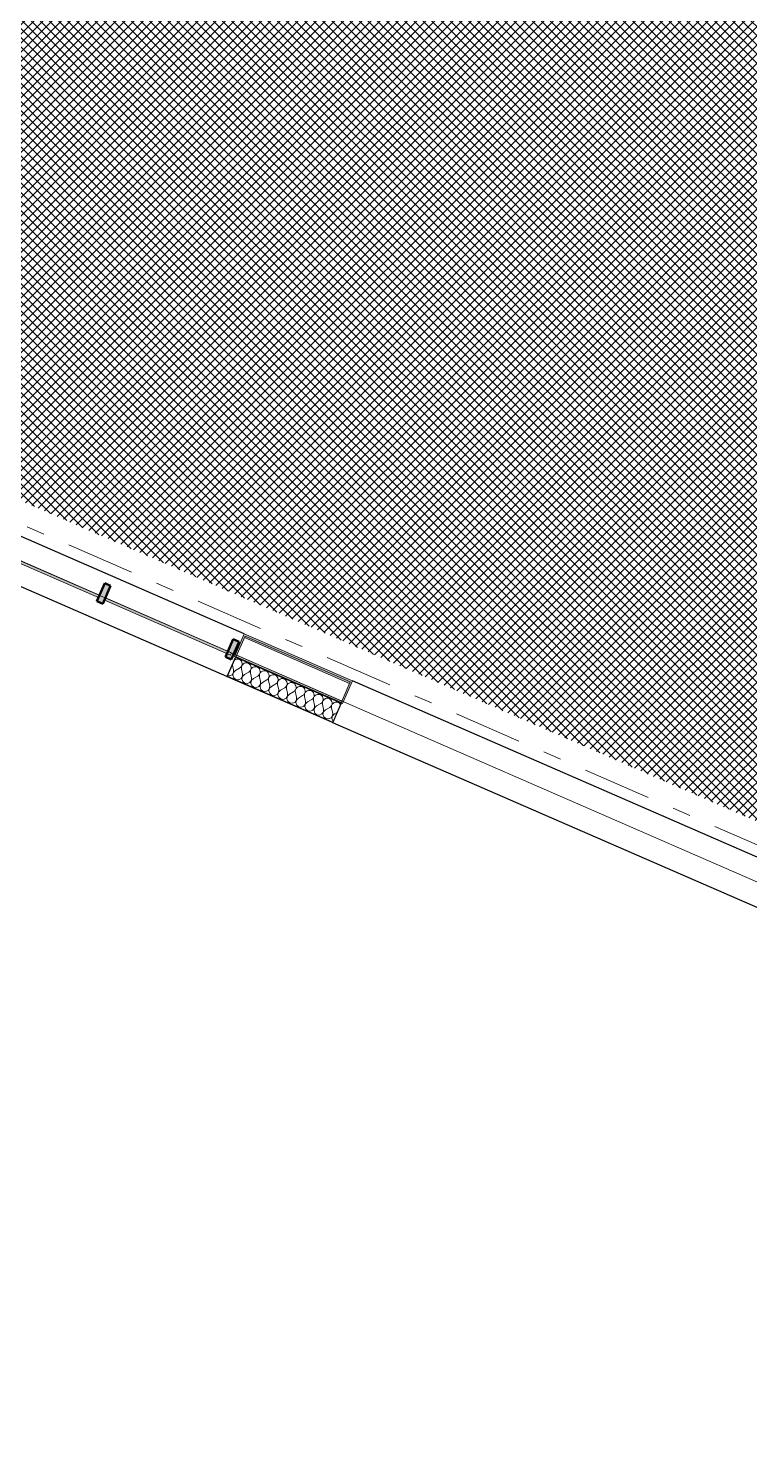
# Model space of a CAD drawing. Header units: millimetres. Extents: x -50172 to 90294, y -80883 to 25069.
# Drawn here: x 50525 to 56124, y -28866 to -17867 of the extents above; entities that cross this region are included whole.
import ezdxf
from ezdxf.enums import TextEntityAlignment as Align

# ---------------------------------------------------------------- set-up
doc = ezdxf.new("R2010")
doc.units = ezdxf.units.MM
doc.header["$MEASUREMENT"] = 0
doc.linetypes.add('Double Dashed', pattern=[1093.611073, 529.166651, -211.666656, 141.111112, -211.666656])
for name, color, linetype in [('A-15-MG_Structural_Grid', 7, 'Continuous'), ('New_A-25-M_Curtain_Wall', 7, 'Continuous'), ('New_A-25-M_Wall_Ext', 7, 'Continuous'), ('New_ArchiCAD Windows', 7, 'Continuous')]:
    doc.layers.add(name, color=color, linetype=linetype)
for name, color, linetype, lineweight, true_color in [('A-15-MG_Structural_Grid_Pen_No__163', 7, 'Continuous', 0, 0x750077), ('A-25-M_Wall_Int_Pen_No__102', 7, 'Continuous', 15, 0xcccccc), ('A-35-M_FFE_Fixed_Pen_No__64', 7, 'Continuous', 20, 0x606060), ('New_A-25-M_Curtain_Wall_Pen_No__144', 7, 'Continuous', 0, 0xc8c8c8), ('New_A-25-M_Curtain_Wall_Pen_No__165', 7, 'Continuous', 0, 0x006060), ('New_A-25-M_Curtain_Wall_Pen_No__27', 7, 'Continuous', 50, 0x2a2a2a), ('New_A-25-M_Curtain_Wall_Pen_No__43', 7, 'Continuous', 30, 0x444444), ('New_A-25-M_Wall_Ext_Pen_No__107', 7, 'Continuous', 15, 0xa6a6a6), ('New_A-25-M_Wall_Ext_Pen_No__147', 7, 'Continuous', 0, 0x606060), ('New_A-95-M-SFS_Edge_Pen_No__252', 7, 'Continuous', 13, 0xe8e8e8), ('New_ArchiCAD Windows_Pen_No__103', 7, 'Continuous', 15, 0xa6a6a6), ('New_ArchiCAD Windows_Pen_No__23', 7, 'Continuous', 30, 0x2a2a2a), ('New_ArchiCAD Windows_Pen_No__63', 7, 'Continuous', 20, 0x606060)]:
    doc.layers.add(name, color=color, linetype=linetype, lineweight=lineweight, true_color=true_color)
for name, color, linetype, lineweight in [('New_A-25-M_Curtain_Wall_Pen_No__1', 7, 'Continuous', 13), ('New_A-25-M_Wall_Ext_Pen_No__1', 7, 'Continuous', 13), ('New_ArchiCAD Windows_Pen_No__83', 8, 'Continuous', 20)]:
    doc.layers.add(name, color=color, linetype=linetype, lineweight=lineweight)
doc.styles.add('GENERATED_STYLE_4', font='')
doc.styles.get('GENERATED_STYLE_4').set_extended_font_data('Swis721 BT')
pattern_1 = [(60, (0, 0), (-43.30127, 25), []), (120, (0, 0), (43.30127, 25), [])]
pattern_2 = [(0, (0, 0), (0, 173.2051), [0, -100]), (0, (50, 86.6), (0, 173.2051), [0, -100])]

# ---------------------------------------------------------------- blocks, each defined once
blk = doc.blocks.new('Curtain Wall_9_1')
at = {"layer": 'New_A-25-M_Curtain_Wall', "linetype": 'Continuous', "lineweight": 0, "true_color": 0x000000}
h = blk.add_hatch(dxfattribs=at)
h.set_pattern_fill('Batt_Insulation_0001', color=178, style=0, pattern_type=2)
h.set_pattern_definition(pattern_1)
h.paths.add_polyline_path([(48629, -21213), (49082, -21411), (49093, -21385), (48640, -21188)])
h = blk.add_hatch(dxfattribs=at)
h.set_pattern_fill('Batt_Insulation_0001', color=178, style=0, pattern_type=2)
h.set_pattern_definition(pattern_1)
h.paths.add_polyline_path([(49128, -21431), (49580, -21628), (49592, -21603), (49139, -21405)])
at = {"layer": 'New_A-25-M_Curtain_Wall_Pen_No__144', "linetype": 'Continuous'}
for points in [[(46124, -20163), (46184, -20025), (46138, -20005), (46078, -20143)], [(47120, -20597), (47181, -20459), (47135, -20439), (47074, -20578)], [(48117, -21032), (48177, -20894), (48131, -20874), (48071, -21012)], [(48614, -21249), (48674, -21110), (48628, -21090), (48568, -21229)], [(49112, -21466), (49173, -21328), (49127, -21308), (49066, -21446)], [(49611, -21683), (49671, -21545), (49625, -21525), (49565, -21663)], [(50108, -21900), (50168, -21762), (50122, -21742), (50062, -21880)], [(51104, -22335), (51164, -22196), (51119, -22176), (51058, -22315)], [(52100, -22769), (52161, -22631), (52115, -22611), (52055, -22749)]]:
    blk.add_hatch(color=256, dxfattribs=at).paths.add_polyline_path(points)
at = {"layer": 'New_A-25-M_Curtain_Wall_Pen_No__165', "linetype": 'Continuous', "lineweight": 0, "true_color": 0x001818}
for points in [[(47099, -20535), (46116, -20106), (46108, -20124), (47091, -20553)], [(47127, -20569), (48087, -20987), (48095, -20969), (47135, -20551)], [(51082, -22272), (50123, -21853), (50115, -21872), (51074, -22290)], [(52102, -22716), (51119, -22288), (51111, -22306), (52094, -22734)]]:
    blk.add_hatch(color=168, dxfattribs=at).paths.add_polyline_path(points)
at = {"layer": 'New_ArchiCAD Windows_Pen_No__103', "linetype": 'Continuous'}
for points in [[(48156, -20942), (48216, -20968), (48192, -21023), (48132, -20997)], [(48583, -21193), (48524, -21167), (48547, -21112), (48607, -21138)], [(49650, -21593), (49710, -21619), (49686, -21674), (49626, -21648)], [(50077, -21845), (50018, -21819), (50042, -21764), (50101, -21790)]]:
    blk.add_hatch(color=256, dxfattribs=at).paths.add_polyline_path(points)
at = {"layer": 'New_A-25-M_Curtain_Wall_Pen_No__1', "linetype": 'Continuous'}
for p, q in [((46116, -20106), (46108, -20124)), ((46108, -20124), (47091, -20553)), ((47099, -20535), (46116, -20106)), ((47091, -20553), (47099, -20535)), ((47135, -20551), (47127, -20569)), ((48095, -20969), (47135, -20551)), ((47127, -20569), (48087, -20987)), ((48087, -20987), (48095, -20969)), ((50123, -21853), (50115, -21872)), ((50115, -21872), (51074, -22290)), ((51082, -22272), (50123, -21853)), ((51074, -22290), (51082, -22272)), ((51119, -22288), (51111, -22306)), ((51111, -22306), (52094, -22734)), ((52102, -22716), (51119, -22288)), ((52094, -22734), (52102, -22716))]:
    blk.add_line(p, q, dxfattribs=at)
at = {"layer": 'New_A-25-M_Curtain_Wall_Pen_No__27', "linetype": 'Continuous'}
for p, q in [((46138, -20005), (46078, -20143)), ((46184, -20025), (46138, -20005)), ((46124, -20163), (46184, -20025)), ((46078, -20143), (46124, -20163)), ((47135, -20439), (47074, -20578)), ((47181, -20459), (47135, -20439)), ((47120, -20597), (47181, -20459)), ((47074, -20578), (47120, -20597)), ((48131, -20874), (48071, -21012)), ((48117, -21032), (48177, -20894)), ((48177, -20894), (48131, -20874)), ((48071, -21012), (48117, -21032)), ((48628, -21090), (48568, -21229)), ((48614, -21249), (48674, -21110)), ((48674, -21110), (48628, -21090)), ((48568, -21229), (48614, -21249)), ((49127, -21308), (49066, -21446)), ((49112, -21466), (49173, -21328)), ((49173, -21328), (49127, -21308)), ((49066, -21446), (49112, -21466)), ((49625, -21525), (49565, -21663)), ((49611, -21683), (49671, -21545)), ((49671, -21545), (49625, -21525)), ((49565, -21663), (49611, -21683)), ((50122, -21742), (50062, -21880)), ((50108, -21900), (50168, -21762)), ((50168, -21762), (50122, -21742)), ((50062, -21880), (50108, -21900)), ((51119, -22176), (51058, -22315)), ((51104, -22335), (51164, -22196)), ((51164, -22196), (51119, -22176)), ((51058, -22315), (51104, -22335)), ((52115, -22611), (52055, -22749)), ((52100, -22769), (52161, -22631)), ((52161, -22631), (52115, -22611)), ((52055, -22749), (52100, -22769))]:
    blk.add_line(p, q, dxfattribs=at)
at = {"layer": 'New_A-25-M_Curtain_Wall_Pen_No__43', "linetype": 'Continuous'}
for p, q in [((49082, -21411), (48629, -21213)), ((48640, -21188), (49093, -21385)), ((49580, -21628), (49128, -21431)), ((49139, -21405), (49592, -21603))]:
    blk.add_line(p, q, dxfattribs=at)
at = {"layer": 'New_ArchiCAD Windows_Pen_No__23', "linetype": 'Continuous'}
for p, q in [((48132, -20997), (48156, -20942)), ((48192, -21023), (48132, -20997)), ((48156, -20942), (48216, -20968)), ((48216, -20968), (48192, -21023)), ((48524, -21167), (48547, -21112)), ((48547, -21112), (48607, -21138)), ((48583, -21193), (48524, -21167)), ((48607, -21138), (48583, -21193)), ((49626, -21648), (49650, -21593)), ((49686, -21674), (49626, -21648)), ((49650, -21593), (49710, -21619)), ((49710, -21619), (49686, -21674)), ((50018, -21819), (50042, -21764)), ((50042, -21764), (50101, -21790)), ((50077, -21845), (50018, -21819)), ((50101, -21790), (50077, -21845))]:
    blk.add_line(p, q, dxfattribs=at)
at = {"layer": 'New_ArchiCAD Windows_Pen_No__63', "linetype": 'Continuous'}
for p, q in [((48192, -21023), (48524, -21167)), ((49686, -21674), (50018, -21819))]:
    blk.add_line(p, q, dxfattribs=at)
at = {"layer": 'New_ArchiCAD Windows_Pen_No__83', "linetype": 'Continuous'}
for p, q in [((48216, -20968), (48547, -21112)), ((48524, -21167), (48192, -21023)), ((49710, -21619), (50042, -21764)), ((50018, -21819), (49686, -21674))]:
    blk.add_line(p, q, dxfattribs=at)
blk = doc.blocks.new('*X411')
at = {"layer": 'New_A-25-M_Wall_Ext_Pen_No__107', "linetype": 'Continuous'}
for p, q in [((52131, -22768), (52127, -22770)), ((52141, -22765), (52131, -22768)), ((52152, -22765), (52141, -22765)), ((52162, -22768), (52152, -22765)), ((52171, -22773), (52162, -22768)), ((52106, -22887), (52117, -22869)), ((52110, -22811), (52110, -22812)), ((52118, -22849), (52110, -22812)), ((52118, -22870), (52113, -22890)), ((52117, -22869), (52118, -22849)), ((52132, -22855), (52118, -22870)), ((52132, -22855), (52165, -22836)), ((52165, -22836), (52174, -22829)), ((52178, -22781), (52171, -22773)), ((52174, -22829), (52180, -22821)), ((52183, -22790), (52178, -22781)), ((52180, -22821), (52178, -22832)), ((52178, -22832), (52179, -22842)), ((52188, -22879), (52179, -22842)), ((52180, -22821), (52184, -22811)), ((52185, -22812), (52180, -22821)), ((52185, -22801), (52183, -22790)), ((52184, -22811), (52185, -22801)), ((52192, -22804), (52185, -22812)), ((52201, -22798), (52192, -22804)), ((52211, -22795), (52201, -22798)), ((52202, -22885), (52235, -22866)), ((52222, -22795), (52211, -22795)), ((52232, -22798), (52222, -22795)), ((52241, -22804), (52232, -22798)), ((52235, -22866), (52244, -22860)), ((52248, -22812), (52241, -22804)), ((52244, -22860), (52250, -22852)), ((52253, -22821), (52248, -22812)), ((52250, -22852), (52248, -22862)), ((52248, -22862), (52249, -22872)), ((52258, -22910), (52249, -22872)), ((52250, -22852), (52254, -22842)), ((52255, -22842), (52250, -22852)), ((52255, -22831), (52253, -22821)), ((52254, -22842), (52255, -22831)), ((52262, -22834), (52255, -22842)), ((52271, -22829), (52262, -22834)), ((52281, -22826), (52271, -22829)), ((52291, -22826), (52281, -22826)), ((52302, -22829), (52291, -22826)), ((52311, -22834), (52302, -22829)), ((52318, -22842), (52311, -22834)), ((52322, -22851), (52318, -22842)), ((52320, -22882), (52323, -22872)), ((52325, -22873), (52320, -22882)), ((52324, -22862), (52322, -22851)), ((52323, -22872), (52324, -22862)), ((52332, -22865), (52325, -22873)), ((52341, -22859), (52332, -22865)), ((52351, -22856), (52341, -22859)), ((52361, -22856), (52351, -22856)), ((52371, -22859), (52361, -22856)), ((52380, -22865), (52371, -22859)), ((52387, -22872), (52380, -22865)), ((52392, -22882), (52387, -22872)), ((52074, -22893), (52087, -22895)), ((52087, -22895), (52106, -22887)), ((52113, -22890), (52120, -22910)), ((52120, -22910), (52136, -22923)), ((52136, -22923), (52157, -22926)), ((52157, -22926), (52176, -22917)), ((52176, -22917), (52187, -22900)), ((52188, -22900), (52183, -22920)), ((52183, -22920), (52190, -22940)), ((52187, -22900), (52188, -22879)), ((52202, -22885), (52188, -22900)), ((52190, -22940), (52206, -22953)), ((52206, -22953), (52226, -22956)), ((52226, -22956), (52245, -22948)), ((52245, -22948), (52257, -22930)), ((52257, -22930), (52253, -22951)), ((52253, -22951), (52259, -22970)), ((52257, -22930), (52258, -22910)), ((52272, -22916), (52257, -22930)), ((52259, -22970), (52276, -22984)), ((52272, -22916), (52305, -22897)), ((52276, -22984), (52296, -22986)), ((52296, -22986), (52315, -22978)), ((52305, -22897), (52313, -22890)), ((52313, -22890), (52320, -22882)), ((52315, -22978), (52327, -22961)), ((52320, -22882), (52318, -22892)), ((52318, -22892), (52319, -22903)), ((52328, -22940), (52319, -22903)), ((52327, -22961), (52323, -22981)), ((52323, -22981), (52329, -23001)), ((52327, -22961), (52328, -22940)), ((52342, -22946), (52327, -22961)), ((52342, -22946), (52375, -22927)), ((52375, -22927), (52383, -22921)), ((52383, -22921), (52390, -22912)), ((52390, -22913), (52388, -22923)), ((52388, -22923), (52389, -22933)), ((52398, -22970), (52389, -22933)), ((52390, -22912), (52393, -22903)), ((52395, -22903), (52390, -22913)), ((52394, -22892), (52392, -22882)), ((52393, -22903), (52394, -22892)), ((52402, -22895), (52395, -22903)), ((52397, -22991), (52398, -22970)), ((52412, -22977), (52397, -22991)), ((52411, -22890), (52402, -22895)), ((52421, -22887), (52411, -22890)), ((52412, -22977), (52445, -22958)), ((52431, -22887), (52421, -22887)), ((52441, -22890), (52431, -22887)), ((52450, -22895), (52441, -22890)), ((52445, -22958), (52453, -22951)), ((52457, -22903), (52450, -22895)), ((52453, -22951), (52459, -22943)), ((52462, -22912), (52457, -22903)), ((52460, -22943), (52458, -22953)), ((52458, -22953), (52459, -22964)), ((52459, -22943), (52463, -22933)), ((52468, -23001), (52459, -22964)), ((52464, -22934), (52460, -22943)), ((52464, -22923), (52462, -22912)), ((52463, -22933), (52464, -22923)), ((52471, -22926), (52464, -22934)), ((52480, -22920), (52471, -22926)), ((52490, -22917), (52480, -22920)), ((52482, -23007), (52515, -22988)), ((52501, -22917), (52490, -22917)), ((52511, -22920), (52501, -22917)), ((52520, -22926), (52511, -22920)), ((52515, -22988), (52523, -22982)), ((52527, -22933), (52520, -22926)), ((52523, -22982), (52529, -22973)), ((52532, -22943), (52527, -22933)), ((52530, -22973), (52528, -22984)), ((52528, -22984), (52529, -22994)), ((52529, -22973), (52533, -22963)), ((52534, -22964), (52530, -22973)), ((52534, -22953), (52532, -22943)), ((52533, -22963), (52534, -22953)), ((52541, -22956), (52534, -22964)), ((52550, -22951), (52541, -22956)), ((52560, -22948), (52550, -22951)), ((52571, -22948), (52560, -22948)), ((52581, -22951), (52571, -22948)), ((52590, -22956), (52581, -22951)), ((52597, -22964), (52590, -22956)), ((52602, -22973), (52597, -22964)), ((52604, -22983), (52602, -22973)), ((52603, -22994), (52604, -22983)), ((52611, -22987), (52604, -22994)), ((52620, -22981), (52611, -22987)), ((52630, -22978), (52620, -22981)), ((52641, -22978), (52630, -22978)), ((52651, -22981), (52641, -22978)), ((52660, -22986), (52651, -22981)), ((52667, -22994), (52660, -22986)), ((52329, -23001), (52345, -23014)), ((52345, -23014), (52366, -23017)), ((52366, -23017), (52385, -23008)), ((52385, -23008), (52397, -22991)), ((52397, -22991), (52392, -23012)), ((52392, -23012), (52399, -23031)), ((52399, -23031), (52415, -23045)), ((52415, -23045), (52436, -23047)), ((52436, -23047), (52455, -23039)), ((52455, -23039), (52467, -23022)), ((52467, -23022), (52462, -23042)), ((52462, -23042), (52469, -23062)), ((52467, -23022), (52468, -23001)), ((52482, -23007), (52467, -23022)), ((52469, -23062), (52485, -23075)), ((52485, -23075), (52506, -23078)), ((52506, -23078), (52525, -23069)), ((52525, -23069), (52536, -23052)), ((52537, -23031), (52529, -22994)), ((52537, -23052), (52532, -23073)), ((52532, -23073), (52539, -23092)), ((52536, -23052), (52537, -23031)), ((52551, -23037), (52537, -23052)), ((52539, -23092), (52555, -23105)), ((52551, -23037), (52584, -23019)), ((52584, -23019), (52593, -23012)), ((52593, -23012), (52599, -23004)), ((52595, -23100), (52606, -23083)), ((52599, -23004), (52597, -23014)), ((52597, -23014), (52598, -23025)), ((52607, -23062), (52598, -23025)), ((52599, -23004), (52603, -22994)), ((52604, -22994), (52599, -23004)), ((52607, -23083), (52602, -23103)), ((52606, -23083), (52607, -23062)), ((52621, -23068), (52607, -23083)), ((52621, -23068), (52654, -23049)), ((52654, -23049), (52663, -23043)), ((52663, -23043), (52669, -23034)), ((52672, -23004), (52667, -22994)), ((52669, -23034), (52667, -23045)), ((52667, -23045), (52668, -23055)), ((52677, -23092), (52668, -23055)), ((52669, -23034), (52673, -23024)), ((52674, -23025), (52669, -23034)), ((52674, -23014), (52672, -23004)), ((52673, -23024), (52674, -23014)), ((52681, -23017), (52674, -23025)), ((52676, -23113), (52677, -23092)), ((52691, -23098), (52676, -23113)), ((52690, -23012), (52681, -23017)), ((52700, -23009), (52690, -23012)), ((52691, -23098), (52724, -23080)), ((52710, -23009), (52700, -23009)), ((52721, -23011), (52710, -23009)), ((52730, -23017), (52721, -23011)), ((52724, -23080), (52733, -23073)), ((52737, -23025), (52730, -23017)), ((52733, -23073), (52739, -23065)), ((52741, -23034), (52737, -23025)), ((52739, -23065), (52737, -23075)), ((52737, -23075), (52738, -23086)), ((52747, -23123), (52738, -23086)), ((52739, -23065), (52743, -23055)), ((52744, -23055), (52739, -23065)), ((52743, -23044), (52741, -23034)), ((52743, -23055), (52743, -23044)), ((52751, -23048), (52744, -23055)), ((52760, -23042), (52751, -23048)), ((52770, -23039), (52760, -23042)), ((52780, -23039), (52770, -23039)), ((52790, -23042), (52780, -23039)), ((52799, -23047), (52790, -23042)), ((52807, -23055), (52799, -23047)), ((52802, -23104), (52809, -23095)), ((52811, -23065), (52807, -23055)), ((52809, -23095), (52807, -23106)), ((52809, -23095), (52812, -23085)), ((52814, -23086), (52809, -23095)), ((52813, -23075), (52811, -23065)), ((52812, -23085), (52813, -23075)), ((52821, -23078), (52814, -23086)), ((52830, -23072), (52821, -23078)), ((52840, -23070), (52830, -23072)), ((52850, -23070), (52840, -23070)), ((52860, -23072), (52850, -23070)), ((52869, -23078), (52860, -23072)), ((52876, -23086), (52869, -23078)), ((52881, -23095), (52876, -23086)), ((52883, -23105), (52881, -23095)), ((52555, -23105), (52576, -23108)), ((52576, -23108), (52595, -23100)), ((52602, -23103), (52609, -23123)), ((52609, -23123), (52625, -23136)), ((52625, -23136), (52645, -23139)), ((52645, -23139), (52664, -23130)), ((52664, -23130), (52676, -23113)), ((52676, -23113), (52672, -23133)), ((52672, -23133), (52679, -23153)), ((52679, -23153), (52695, -23166)), ((52695, -23166), (52715, -23169)), ((52715, -23169), (52734, -23161)), ((52734, -23161), (52746, -23143)), ((52746, -23144), (52742, -23164)), ((52742, -23164), (52748, -23184)), ((52746, -23143), (52747, -23123)), ((52761, -23129), (52746, -23144)), ((52748, -23184), (52764, -23197)), ((52761, -23129), (52794, -23110)), ((52764, -23197), (52785, -23200)), ((52785, -23200), (52804, -23191)), ((52794, -23110), (52802, -23104)), ((52804, -23191), (52816, -23174)), ((52807, -23106), (52808, -23116)), ((52817, -23153), (52808, -23116)), ((52816, -23174), (52811, -23194)), ((52811, -23194), (52818, -23214)), ((52816, -23174), (52817, -23153)), ((52831, -23159), (52816, -23174)), ((52831, -23159), (52864, -23140)), ((52864, -23140), (52872, -23134)), ((52872, -23134), (52878, -23126)), ((52874, -23222), (52886, -23204)), ((52879, -23126), (52877, -23136)), ((52877, -23136), (52878, -23147)), ((52878, -23126), (52882, -23116)), ((52887, -23184), (52878, -23147)), ((52883, -23116), (52879, -23126)), ((52886, -23205), (52881, -23225)), ((52882, -23116), (52883, -23105)), ((52890, -23109), (52883, -23116)), ((52886, -23204), (52887, -23184)), ((52901, -23190), (52886, -23205)), ((52899, -23103), (52890, -23109)), ((52909, -23100), (52899, -23103)), ((52901, -23190), (52920, -23179)), ((52920, -23100), (52909, -23100)), ((52930, -23103), (52920, -23100)), ((52939, -23108), (52930, -23103)), ((52946, -23116), (52939, -23108)), ((52947, -23117), (52946, -23116)), ((52818, -23214), (52834, -23227)), ((52834, -23227), (52855, -23230)), ((52855, -23230), (52874, -23222)), ((52881, -23225), (52888, -23245)), ((52888, -23245), (52890, -23247))]:
    blk.add_line(p, q, dxfattribs=at)
blk = doc.blocks.new('Rectangular Window Opening 19_2')
at = {"layer": 'New_ArchiCAD Windows_Pen_No__23', "linetype": 'Continuous'}
for p, q in [((-3535.5, 192), (3535.5, 192)), ((-3544, -166.5), (3544, -166.5))]:
    blk.add_line(p, q, dxfattribs=at)
blk = doc.blocks.new('Rectangular Window Opening 19_3')
at = {"layer": 'New_ArchiCAD Windows_Pen_No__23', "linetype": 'Continuous'}
for p, q in [((-3297, 192), (3297, 192)), ((-3305, -166), (3305, -166))]:
    blk.add_line(p, q, dxfattribs=at)
blk = doc.blocks.new('Wall_78_1', base_point=(45185, -19901))
at = {"layer": 'New_A-25-M_Wall_Ext', "linetype": 'Continuous', "lineweight": 0, "true_color": 0x000000}
h = blk.add_hatch(dxfattribs=at)
h.set_pattern_fill('Plaster_0001', color=178, style=0, pattern_type=2)
h.set_pattern_definition(pattern_2)
h.paths.add_polyline_path([(52065, -22901), (52069, -22903), (52071, -22899), (52136, -22750), (52132, -22748)])
h = blk.add_hatch(dxfattribs=at)
h.set_pattern_fill('Plaster_0001', color=178, style=0, pattern_type=2)
h.set_pattern_definition(pattern_2)
h.paths.add_polyline_path([(52069, -22903), (52885, -23259), (52887, -23254), (52071, -22899)])
h = blk.add_hatch(dxfattribs=at)
h.set_pattern_fill('Plaster_0001', color=178, style=0, pattern_type=2)
h.set_pattern_definition(pattern_2)
h.paths.add_polyline_path([(52885, -23259), (52889, -23260), (52956, -23108), (52952, -23106), (52887, -23254)])
at = {"layer": 'New_A-25-M_Wall_Ext_Pen_No__107', "linetype": 'Continuous'}
for points in [[(52213, -22574), (52201, -22569), (52124, -22745), (52136, -22750), (52208, -22586)], [(52208, -22586), (52202, -22598), (53018, -22954), (53023, -22942)], [(52213, -22574), (52208, -22586), (53023, -22942), (53029, -22930)], [(53040, -22935), (53029, -22930), (53023, -22942), (52952, -23106), (52964, -23111)]]:
    blk.add_hatch(color=256, dxfattribs=at).paths.add_polyline_path(points)
at = {"layer": 'New_A-25-M_Wall_Ext_Pen_No__147', "linetype": 'Continuous'}
blk.add_hatch(color=256, dxfattribs=at).paths.add_polyline_path([(52138, -22747), (52953, -23102), (52958, -23091), (52142, -22736)])
at = {"layer": 'New_A-25-M_Wall_Ext_Pen_No__1', "linetype": 'Continuous'}
for p, q in [((52124, -22745), (52201, -22569)), ((52208, -22586), (52136, -22750)), ((52213, -22574), (52201, -22569)), ((53018, -22954), (52202, -22598)), ((53023, -22942), (52208, -22586)), ((52132, -22748), (52065, -22901)), ((52071, -22899), (52136, -22750)), ((52136, -22750), (52124, -22745)), ((52136, -22750), (52132, -22748)), ((52135, -22752), (52951, -23108)), ((52138, -22747), (52953, -23102)), ((52142, -22736), (52958, -23091)), ((52069, -22903), (52065, -22901)), ((52071, -22899), (52887, -23254)), ((53023, -22942), (52952, -23106)), ((52964, -23111), (53040, -22935)), ((53029, -22930), (53040, -22935)), ((52887, -23254), (52952, -23106)), ((52956, -23108), (52889, -23260)), ((52952, -23106), (52956, -23108)), ((52952, -23106), (52964, -23111)), ((52885, -23259), (52889, -23260))]:
    blk.add_line(p, q, dxfattribs=at)
at = {"layer": 'New_A-25-M_Wall_Ext_Pen_No__1', "linetype": 'Continuous', "flags": 128}
for points in [[(53029, -22930), (52213, -22574)], [(52069, -22903), (52885, -23259)]]:
    blk.add_lwpolyline(points, dxfattribs=at)
at = {"layer": 'New_A-25-M_Wall_Ext', "color": 250, "lineweight": 50, "true_color": 0x2a2a2a}
blk.add_blockref('*X411', (0, 0), dxfattribs=at)
at = {"layer": 'New_ArchiCAD Windows', "color": 251, "linetype": 'Continuous', "lineweight": 20, "true_color": 0x606060, "xscale": -1, "zscale": 1000, "rotation": 336.4404150702431}
for name, p in [('Rectangular Window Opening 19_3', (49102, -21427)), ('Rectangular Window Opening 19_2', (56204, -24524))]:
    blk.add_blockref(name, p, dxfattribs=at)
blk = doc.blocks.new('Standard grid marker_3')
at = {"layer": 'A-15-MG_Structural_Grid_Pen_No__163', "linetype": 'Double Dashed'}
blk.add_line((1000, 0), (74255, 0), dxfattribs=at)
at = {"layer": 'A-15-MG_Structural_Grid_Pen_No__163', "style": 'GENERATED_STYLE_4'}
for tag, p in [('AC_MarkerText_1_0', (-500, 43)), ('AC_MarkerText_1_1', (75755, 43))]:
    blk.add_attdef(tag, text='', height=350, rotation=360, dxfattribs=at).set_placement(p, align=Align.MIDDLE_CENTER)

msp = doc.modelspace()

# ---------------------------------------------------------------- hatches: boundary and pattern name
at = {"layer": 'A-25-M_Wall_Int_Pen_No__102', "linetype": 'Continuous'}
h = msp.add_hatch(dxfattribs=at)
h.set_pattern_fill('Grid_5x5_Diagonal_0001', color=256, style=0, pattern_type=2)
h.set_pattern_definition([(45, (0, 0), (-35.35534, 35.35534), []), (135, (0, 0), (35.35534, 35.35534), [])])
h.paths.add_polyline_path([(44880.6, -19098.9), (49530.7, -8434.9), (45337, -6606.2), (47851.2, -840.5), (48934.2, -1312.7), (50997.6, 3419.4), (74273.5, -6730.2), (65045.9, -27891.9)])

# ---------------------------------------------------------------- linework, layer by layer
at = {"layer": 'A-35-M_FFE_Fixed_Pen_No__64', "linetype": 'Continuous', "flags": 128}
msp.add_lwpolyline([(54299.1, 2500.7), (74807.2, -6441.8), (65143.5, -28603.8), (44635.4, -19661.2)], dxfattribs=at)
at = {"layer": 'New_A-95-M-SFS_Edge_Pen_No__252', "linetype": 'Continuous', "flags": 128}
msp.add_lwpolyline([(44708.7, -19493.2), (65035.3, -28356.6), (74551.4, -6533.2), (53778.4, 2524.9)], dxfattribs=at)

# ---------------------------------------------------------------- block references
at = {"layer": 'A-15-MG_Structural_Grid', "color": 8, "linetype": 'Continuous', "lineweight": 15, "zscale": 1000, "rotation": 336.440411583993}
msp.add_blockref('Standard grid marker_3', (-1201.2, 813.7), dxfattribs=at)
at = {"layer": 'New_A-25-M_Curtain_Wall', "linetype": 'Continuous', "lineweight": 0}
msp.add_blockref('Curtain Wall_9_1', (0, 0), dxfattribs=at)
at = {"layer": 'New_A-25-M_Wall_Ext', "color": 250, "lineweight": 50, "true_color": 0x2a2a2a}
msp.add_blockref('Wall_78_1', (45185.4, -19901), dxfattribs=at)

doc.saveas('drawing.dxf')
